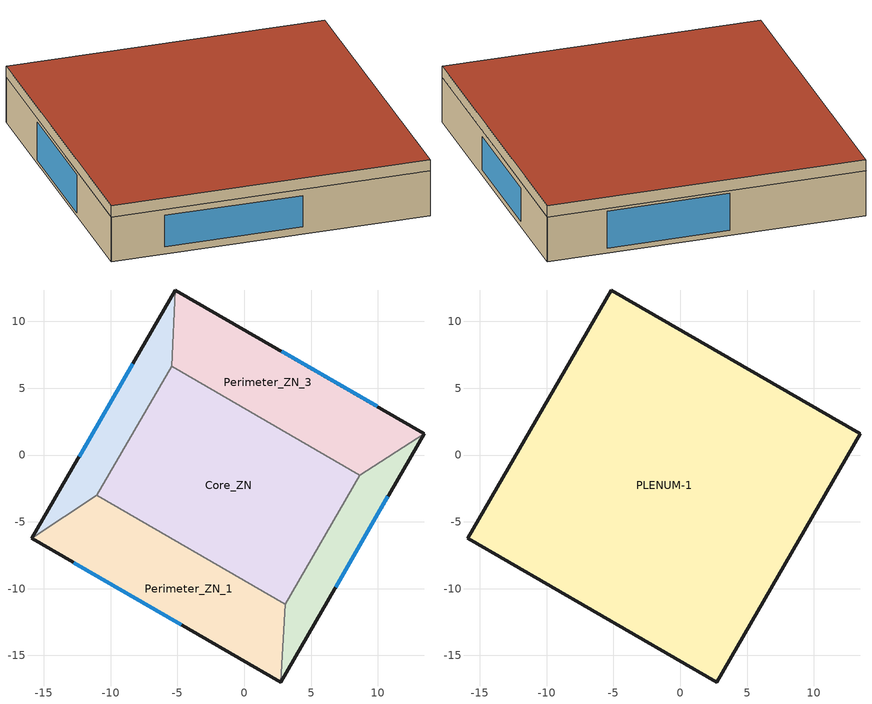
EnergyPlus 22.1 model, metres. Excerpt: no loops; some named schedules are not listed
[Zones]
Perimeter_ZN_1
 floor ground (FLOOR-SLAB-1): 2.72,-16.99 -15.89,-6.24 -11.02,-3.02 3.08,-11.16 z0
 wall outside (WALL-1): -15.89,-6.24 2.72,-16.99 z0:3.2
 wall to Perimeter_ZN_2 (INT-WALL-1): 2.72,-16.99 3.08,-11.16 z0:3.2
 wall to Core_ZN (INT-WALL-1): 3.08,-11.16 -11.02,-3.02 z0:3.2
 wall to Perimeter_ZN_4 (INT-WALL-1): -11.02,-3.02 -15.89,-6.24 z0:3.2
 window (AGC TRIPLE): -12.76,-8.05 -4.72,-12.69 z0.54:2.76
Perimeter_ZN_2
 floor ground (FLOOR-SLAB-1): 2.72,-16.99 3.08,-11.16 8.65,-1.5 13.45,1.6 z0
 wall outside (WALL-1): 2.72,-16.99 13.45,1.6 z0:3.2
 wall to Perimeter_ZN_3 (INT-WALL-1): 13.45,1.6 8.65,-1.5 z0:3.2
 wall to Core_ZN (INT-WALL-1): 8.65,-1.5 3.08,-11.16 z0:3.2
 window (AGC TRIPLE): 6.83,-9.88 10.75,-3.08 z0.41:2.76
Perimeter_ZN_4
 floor ground (FLOOR-SLAB-1): -15.89,-6.24 -5.16,12.35 -5.45,6.64 -11.02,-3.02 z0
 wall outside (WALL-1): -5.16,12.35 -15.89,-6.24 z0:3.2
 wall to Core_ZN (INT-WALL-1): -11.02,-3.02 -5.45,6.64 z0:3.2
 wall to Perimeter_ZN_3 (INT-WALL-1): -5.45,6.64 -5.16,12.35 z0:3.2
 window (AGC TRIPLE): -8.34,6.84 -12.37,-0.13 z0.24:2.94
Perimeter_ZN_3
 floor ground (FLOOR-SLAB-1): 8.65,-1.5 -5.45,6.64 -5.16,12.35 13.45,1.6 z0
 wall outside (WALL-1): 13.45,1.6 -5.16,12.35 z0:3.2
 wall to Core_ZN (INT-WALL-1): -5.45,6.64 8.65,-1.5 z0:3.2
 window (AGC TRIPLE): 9.93,3.63 2.79,7.75 z0.36:3
Core_ZN
 floor ground (FLOOR-SLAB-1): 3.08,-11.16 -11.02,-3.02 -5.45,6.64 8.65,-1.5 z0
PLENUM-1
 floor to Perimeter_ZN_1 (CLNG-1): 2.72,-16.99 -15.89,-6.24 -11.02,-3.02 3.08,-11.16 z3.2
 floor to Perimeter_ZN_2 (CLNG-1): 2.72,-16.99 3.08,-11.16 8.65,-1.5 13.45,1.6 z3.2
 floor to Perimeter_ZN_4 (CLNG-1): -15.89,-6.24 -5.16,12.35 -5.45,6.64 -11.02,-3.02 z3.2
 floor to Perimeter_ZN_3 (CLNG-1): 8.65,-1.5 -5.45,6.64 -5.16,12.35 13.45,1.6 z3.2
 floor to Core_ZN (CLNG-1): 3.08,-11.16 -11.02,-3.02 -5.45,6.64 8.65,-1.5 z3.2
 wall outside (WALL-1): 2.72,-16.99 13.45,1.6 -5.16,12.35 -15.89,-6.24 2.72,-16.99 z3.2:4
 roof outside (ROOF-1): -15.89,-6.24 2.72,-16.99 13.45,1.6 -5.16,12.35 z4
[Building]
Building: North Axis {deg}=55; Terrain=City; Loads Convergence Tolerance Value {W}=0.04; Temperature Convergence Tolerance Value {deltaC}=0.4; Solar Distribution=FullExterior; Maximum Number of Warmup Days=100; Minimum Number of Warmup Days=6
[Site:Location]
Kotsoy_TD_NOR Design_Conditions: Latitude {deg}=62.98; Longitude {deg}=10.56; Time Zone {hr}=1; Elevation {m}=127
[SizingPeriod:DesignDay] Day of Month=21; Dry-Bulb Temperature Range Modifier Type=DefaultMultipliers; Humidity Condition Type=Wetbulb; Barometric Pressure {Pa}=99809; Wind Direction {deg}=160; Rain Indicator=No; Snow Indicator=No; Daylight Saving Time Indicator=No
Name | Month | Day Type | Maximum Dry-Bulb Temperature {C} | Daily Dry-Bulb Temperature Range {deltaC} | Wetbulb or DewPoint at Maximum Dry-Bulb {C} | Wind Speed {m/s} | Solar Model Indicator | Sky Clearness | ASHRAE Clear Sky Optical Depth for Beam Irradiance (taub) | ASHRAE Clear Sky Optical Depth for Diffuse Irradiance (taud)
Kotsoy Ann Htg 99.6% Condns DB | 1 | WinterDesignDay | -22.4 | 0 | -22.4 | 1.3 | ASHRAEClearSky | 0
Kotsoy July .4% Condns DB=>MCWB | 7 | SummerDesignDay | 31.4 | 10.4 | 19.5 | 1.4 | ASHRAETau |  | 0.361 | 2.433
[Material] Thermal Absorptance=0.9
Name | Roughness | Thickness {m} | Conductivity {W/m-K} | Density {kg/m3} | Specific Heat {J/kg-K} | Solar Absorptance | Visible Absorptance
RG01 | Rough | 0.0127 | 1.442 | 881 | 1674 | 0.65 | 0.65
BR01 | VeryRough | 0.0095 | 0.162 | 1121 | 1464 | 0.7 | 0.7
IN46 | VeryRough | 0.0762 | 0.023 | 24 | 1590 | 0.5 | 0.5
WD01 | MediumSmooth | 0.0191 | 0.115 | 513 | 1381 | 0.78 | 0.78
GP01 | MediumSmooth | 0.0127 | 0.16 | 801 | 837 | 0.75 | 0.75
GP02 | MediumSmooth | 0.0159 | 0.16 | 801 | 837 | 0.75 | 0.75
HW CONCRETE | Rough | 0.25 | 1.803 | 2242.8 | 836.8 | 0.7 | 0.7
Std Wood 6inch | MediumSmooth | 0.15 | 0.12 | 540 | 1210 | 0.7 | 0.7
8IN Concrete HW | MediumRough | 0.2033 | 1.7296 | 2243 | 837 | 0.65 | 0.65
G05 8mm wood | MediumSmooth | 0.008 | 0.15 | 608 | 1630 | 0.5 | 0.5
Roof_FiberglassQuilt_50 | MediumSmooth | 0.05 | 0.04 | 12 | 840 | 0.6 | 0.6
[Material:NoMass]
MAT-CLNG-1: Roughness=Rough; Thermal Resistance {m2-K/W}=0.652259; Thermal Absorptance=0.65; Solar Absorptance=0.65; Visible Absorptance=0.65
[Material:AirGap]
AL21: Thermal Resistance {m2-K/W}=0.157
[WindowMaterial:Glazing] Optical Data Type=Spectral; Window Glass Spectral Data Set=4 mm Planibel Low-e; Thickness {m}=0.004; Solar Transmittance at Normal Incidence=0.845; Front Side Solar Reflectance at Normal Incidence=0.074; Back Side Solar Reflectance at Normal Incidence=0.074; Visible Transmittance at Normal Incidence=0.898; Front Side Visible Reflectance at Normal Incidence=0.08; Back Side Visible Reflectance at Normal Incidence=0.08; Infrared Transmittance at Normal Incidence=0; Conductivity {W/m-K}=1; Dirt Correction Factor for Solar and Visible Transmittance=1; Solar Diffusing=No; Young's modulus {Pa}=72000000000; Poisson's ratio=0.22
Name | Front Side Infrared Hemispherical Emissivity | Back Side Infrared Hemispherical Emissivity
4 mm Planibel Low-e front_e | 0.05 | 0.84
4 mm Planibel Low-e back_e | 0.84 | 0.05
[WindowMaterial:Gas]
16ARGON: Gas Type=Argon; Thickness {m}=0.016
[WindowMaterial:Shade]
Shade_1: Solar Transmittance=0.35; Solar Reflectance=0.2; Visible Transmittance=0.8; Visible Reflectance=0.05; Infrared Hemispherical Emissivity=0.9; Infrared Transmittance=0; Thickness {m}=0.1; Conductivity {W/m-K}=1; Shade to Glass Distance {m}=0.016; Top Opening Multiplier=0; Bottom Opening Multiplier=0; Left-Side Opening Multiplier=0; Right-Side Opening Multiplier=0; Airflow Permeability=0
[MaterialProperty:GlazingSpectralData]
4 mm Planibel Low-e: 0.3, 0, 0.048, 0.048, 0.305, 0, 0.047, 0.047, 0.31, 0.007, 0.047, 0.047, 0.315, 0.035, 0.047, 0.047, 0.32, 0.098, 0.047, 0.047, 0.325, 0.21, 0.049, 0.049, 0.33, 0.35, 0.053, 0.053, 0.335, 0.487, 0.058, 0.058, 0.34, 0.606, 0.064, 0.064, 0.345, 0.704, 0.071, 0.071, 0.35, 0.769, 0.075, 0.075, 0.355, 0.812, 0.078, 0.078, 0.36, 0.843, 0.081, 0.081, 0.365, 0.862, 0.082, 0.082, 0.37, 0.868, 0.082, 0.082, 0.375, 0.867, 0.082, 0.082, 0.38, 0.855, 0.081, 0.081, 0.385, 0.87, 0.082, 0.082, 0.39, 0.88, 0.082, 0.082, 0.395, 0.888, 0.083, 0.083, 0.4, 0.892, 0.083, 0.083, 0.41, 0.894, 0.083, 0.083, 0.42, 0.892, 0.082, 0.082, 0.43, 0.891, 0.082, 0.082, 0.44, 0.89, 0.082, 0.082, 0.45, 0.893, 0.082, 0.082, 0.46, 0.897, 0.082, 0.082, 0.47, 0.899, 0.082, 0.082, 0.48, 0.901, 0.082, 0.082, 0.49, 0.903, 0.082, 0.082, 0.5, 0.903, 0.081, 0.081, 0.51, 0.903, 0.081, 0.081, 0.52, 0.903, 0.081, 0.081, 0.53, 0.903, 0.081, 0.081, 0.54, 0.903, 0.081, 0.081, 0.55, 0.901, 0.08, 0.08, 0.56, 0.9, 0.08, 0.08, 0.57, 0.899, 0.08, 0.08, 0.58, 0.898, 0.08, 0.08, 0.59, 0.894, 0.079, 0.079, 0.6, 0.892, 0.079, 0.079, 0.61, 0.891, 0.079, 0.079, 0.62, 0.885, 0.078, 0.078, 0.63, 0.884, 0.078, 0.078, 0.64, 0.881, 0.078, 0.078, 0.65, 0.877, 0.077, 0.077, 0.66, 0.874, 0.077, 0.077, 0.67, 0.873, 0.077, 0.077, 0.68, 0.867, 0.076, 0.076, 0.69, 0.864, 0.076, 0.076, 0.7, 0.861, 0.076, 0.076, 0.71, 0.856, 0.075, 0.075, 0.72, 0.853, 0.075, 0.075, 0.73, 0.849, 0.075, 0.075, 0.74, 0.842, 0.074, 0.074, 0.75, 0.841, 0.074, 0.074, 0.76, 0.836, 0.073, 0.073, 0.77, 0.834, 0.073, 0.073, 0.78, 0.832, 0.073, 0.073, 0.79, 0.823, 0.072, 0.072, 0.8, 0.825, 0.072, 0.072, 0.81, 0.829, 0.073, 0.073, 0.82, 0.833, 0.073, 0.073, 0.83, 0.831, 0.072, 0.072, 0.84, 0.822, 0.072, 0.072, 0.85, 0.808, 0.071, 0.071, 0.86, 0.804, 0.071, 0.071, 0.87, 0.802, 0.07, 0.07, 0.88, 0.801, 0.07, 0.07, 0.89, 0.8, 0.07, 0.07, 0.9, 0.8, 0.07, 0.07, 0.91, 0.799, 0.07, 0.07, 0.92, 0.797, 0.07, 0.07, 0.93, 0.795, 0.07, 0.07, 0.94, 0.793, 0.069, 0.069, 0.95, 0.791, 0.069, 0.069, 0.96, 0.789, 0.069, 0.069, 0.97, 0.788, 0.069, 0.069, 0.98, 0.787, 0.069, 0.069, 0.99, 0.787, 0.069, 0.069, 1, 0.786, 0.069, 0.069, 1.05, 0.785, 0.069, 0.069, 1.1, 0.785, 0.068, 0.068, 1.15, 0.786, 0.068, 0.068, 1.2, 0.789, 0.069, 0.069, 1.25, 0.794, 0.069, 0.069, 1.3, 0.801, 0.069, 0.069, 1.35, 0.809, 0.07, 0.07, 1.4, 0.817, 0.07, 0.07, 1.45, 0.826, 0.071, 0.071, 1.5, 0.837, 0.071, 0.071, 1.55, 0.844, 0.072, 0.072, 1.6, 0.851, 0.072, 0.072, 1.65, 0.853, 0.072, 0.072, 1.7, 0.853, 0.072, 0.072, 1.75, 0.853, 0.072, 0.072, 1.8, 0.85, 0.071, 0.071, 1.85, 0.849, 0.071, 0.071, 1.9, 0.852, 0.071, 0.071, 1.95, 0.85, 0.071, 0.071, 2, 0.848, 0.071, 0.071, 2.05, 0.849, 0.071, 0.071, 2.1, 0.851, 0.071, 0.071, 2.15, 0.841, 0.07, 0.07, 2.2, 0.83, 0.069, 0.069, 2.25, 0.828, 0.069, 0.069, 2.3, 0.83, 0.069, 0.069, 2.35, 0.834, 0.069, 0.069, 2.4, 0.824, 0.068, 0.068, 2.45, 0.823, 0.068, 0.068, 2.5, 0.818, 0.068, 0.068
[Construction]
INT-WALL-1: GP02, AL21, GP02
CLNG-1: MAT-CLNG-1, HW CONCRETE
InteriorFurnishings: Std Wood 6inch
AGC TRIPLE: 4 mm Planibel Low-e back_e, 16ARGON, 4 mm Planibel Low-e front_e
AGC TRIPLE_SHADING: 4 mm Planibel Low-e back_e, 16ARGON, 4 mm Planibel Low-e front_e, Shade_1
ROOF-1: RG01, BR01, IN46, Roof_FiberglassQuilt_50
WALL-1: WD01, Roof_FiberglassQuilt_50, GP01
FLOOR-SLAB-1: G05 8mm wood, Roof_FiberglassQuilt_50, 8IN Concrete HW
[Zone]
PLENUM-1; Perimeter_ZN_1; Perimeter_ZN_2; Perimeter_ZN_4; Perimeter_ZN_3; Core_ZN: 0, 0, 0, 1, 1
[WindowShadingControl] Shading Type=InteriorShade; Construction with Shading=AGC TRIPLE_SHADING; Shading Control Type=OffNightAndOnDayIfCoolingAndHighSolarOnWindow; Schedule=ON; Setpoint {W/m2, W or deg C}=35; Shading Control Is Scheduled=No; Glare Control Is Active=No; Multiple Surface Control Type=Group
Name | Zone | Fenestration Surface 1
SPACE11 | Perimeter_ZN_1 | 480_Wall_5_0_0_0_0_1_Win
SPACE21 | Perimeter_ZN_2 | 487_Wall_2_0_0_0_0_0_Win
SPACE31 | Perimeter_ZN_3 | 501_Wall_3_0_0_0_0_1_Win
SPACE41 | Perimeter_ZN_4 | 494_Wall_5_0_0_0_0_0_Win
[InternalMass] Construction=InteriorFurnishings; Surface Area {m2}=150
Name | Zone or ZoneList
Core_ZN Internal Mass | Core_ZN
Perimeter_ZN_1 Internal Mass | Perimeter_ZN_1
Perimeter_ZN_2 Internal Mass | Perimeter_ZN_2
Perimeter_ZN_3 Internal Mass | Perimeter_ZN_3
Perimeter_ZN_4 Internal Mass | Perimeter_ZN_4
[People] Number of People Calculation Method=Area/Person; Number of People=1; Floor Area per Person {m2/person}=18.58; Fraction Radiant=0.3; Activity Level Schedule=Activity Sch
Name | Zone or ZoneList or Space or SpaceList | Number of People Schedule
Perimeter_ZN_1 People 1 | Perimeter_ZN_1 | P1
Perimeter_ZN_2 People 1 | Perimeter_ZN_2 | P2
Perimeter_ZN_3 People 1 | Perimeter_ZN_3 | P3
Perimeter_ZN_4 People 1 | Perimeter_ZN_4 | P4
Core_ZN People 1 | Core_ZN | P5
[Lights] Design Level Calculation Method=Watts/Area; Watts per Zone Floor Area {W/m2}=10.76; Return Air Fraction=0; Fraction Radiant=0.7; Fraction Visible=0.2; Fraction Replaceable=1; Return Air Fraction Calculated from Plenum Temperature=No
Name | Zone or ZoneList or Space or SpaceList | Schedule
Perimeter_ZN_1_Lights | Perimeter_ZN_1 | L1
Perimeter_ZN_2_Lights | Perimeter_ZN_2 | L2
Perimeter_ZN_3_Lights | Perimeter_ZN_3 | L3
Perimeter_ZN_4_Lights | Perimeter_ZN_4 | L4
Core_ZN_Lights | Core_ZN | L5
[ElectricEquipment] Design Level Calculation Method=Watts/Person; Design Level {W}=0; Watts per Zone Floor Area {W/m2}=0; Fraction Latent=0; Fraction Radiant=0.5; Fraction Lost=0
Name | Zone or ZoneList or Space or SpaceList | Schedule | Watts per Person {W/person}
Perimeter_ZN_1_ElecEq | Perimeter_ZN_1 | E1 | 200
Perimeter_ZN_2_ElecEq | Perimeter_ZN_2 | E2 | 160
Perimeter_ZN_3_ElecEq | Perimeter_ZN_3 | E3 | 160
Perimeter_ZN_4_ElecEq | Perimeter_ZN_4 | E4 | 200
Core_ZN_ElecEq | Core_ZN | E5 | 200
[ZoneInfiltration:DesignFlowRate] Schedule=ON; Constant Term Coefficient=0; Temperature Term Coefficient=0; Velocity Term Coefficient=0.2237; Velocity Squared Term Coefficient=0
Name | Zone or ZoneList | Design Flow Rate Calculation Method | Flow per Exterior Surface Area {m3/s-m2} | Air Changes per Hour {1/hr}
Perimeter_ZN_1 Infil 1 | Perimeter_ZN_1 | Flow/ExteriorArea | 0.000302
Perimeter_ZN_2 Infil 1 | Perimeter_ZN_2 | Flow/ExteriorArea | 0.000302
Perimeter_ZN_3 Infil 1 | Perimeter_ZN_3 | Flow/ExteriorArea | 0.000302
Perimeter_ZN_4 Infil 1 | Perimeter_ZN_4 | Flow/ExteriorArea | 0.000302
Core_ZN Infil 1 | Core_ZN | AirChanges/Hour |  | 0.36
Attic_Infiltration | PLENUM-1 | AirChanges/Hour |  | 1
[ZoneVentilation:WindandStackOpenArea] Opening Effectiveness=autocalculate; Height Difference {m}=0; Discharge Coefficient for Opening=1; Minimum Indoor Temperature {C}=-100; Maximum Indoor Temperature {C}=100; Delta Temperature {deltaC}=-100; Minimum Outdoor Temperature {C}=-100; Maximum Outdoor Temperature {C}=100; Maximum Wind Speed {m/s}=40
Name | Zone | Opening Area {m2} | Opening Area Fraction Schedule | Effective Angle {deg}
w1 | Perimeter_ZN_1 | 16 | Win_1 | 210
w2 | Perimeter_ZN_2 | 9 | Win_2 | 120
w3 | Perimeter_ZN_3 | 16 | Win_3 | 30
w4 | Perimeter_ZN_4 | 9 | Win_4 | 300
[EnergyManagementSystem:Sensor]
Name | Output:Variable or Output:Meter Index Key | Output:Variable or Output:Meter
HVAC_onoff | BLDGSch3_onoff | Schedule Value
People1 | Perimeter_ZN_1_People_FileSchedule | Schedule Value
People2 | Perimeter_ZN_2_People_FileSchedule | Schedule Value
People3 | Perimeter_ZN_3_People_FileSchedule | Schedule Value
People4 | Perimeter_ZN_4_People_FileSchedule | Schedule Value
People5 | Core_ZN_People_FileSchedule | Schedule Value
HC1 | Perimeter_ZN_1_Heating Setpoints Schedule | Schedule Value
HC2 | Perimeter_ZN_2_Heating Setpoints Schedule | Schedule Value
HC3 | Perimeter_ZN_3_Heating Setpoints Schedule | Schedule Value
HC4 | Perimeter_ZN_4_Heating Setpoints Schedule | Schedule Value
HC5 | Core_ZN_Heating Setpoints Schedule | Schedule Value
HVAC1sched_sensor | HVAC1sched | Schedule Value
HVAC2sched_sensor | HVAC2sched | Schedule Value
HVAC3sched_sensor | HVAC3sched | Schedule Value
HVAC4sched_sensor | HVAC4sched | Schedule Value
HVAC5sched_sensor | HVAC5sched | Schedule Value
paramvalue | param_value | Schedule Value
Win1_1_openSched | Win1_openSched | Schedule Value
Win2_1_openSched | Win2_openSched | Schedule Value
Win3_1_openSched | Win3_openSched | Schedule Value
Win4_1_openSched | Win4_openSched | Schedule Value
noise_1_sensor | noise_1 | Schedule Value
noise_2_sensor | noise_2 | Schedule Value
noise_3_sensor | noise_3 | Schedule Value
noise_4_sensor | noise_4 | Schedule Value
noise_5_sensor | noise_5 | Schedule Value
no_heating_sensor | no_heating | Schedule Value
no_cooling_sensor | no_cooling | Schedule Value
EL |  | Electricity:HVAC
VRF_H_1 | TU1 | Zone VRF Air Terminal Total Heating Rate
VRF_C_1 | TU1 | Zone VRF Air Terminal Total Cooling Rate
VRF_H_2 | TU2 | Zone VRF Air Terminal Total Heating Rate
VRF_C_2 | TU2 | Zone VRF Air Terminal Total Cooling Rate
VRF_H_3 | TU3 | Zone VRF Air Terminal Total Heating Rate
VRF_C_3 | TU3 | Zone VRF Air Terminal Total Cooling Rate
VRF_H_4 | TU4 | Zone VRF Air Terminal Total Heating Rate
VRF_C_4 | TU4 | Zone VRF Air Terminal Total Cooling Rate
OutdoorTemp | Environment | Site Outdoor Air Drybulb Temperature
[EnergyManagementSystem:Actuator] Actuated Component Type=Schedule:Compact; Actuated Component Control Type=Schedule Value
Name | Actuated Component Unique
Win_1_actuator | Win_1
Win_2_actuator | Win_2
Win_3_actuator | Win_3
Win_4_actuator | Win_4
People1_actuator | P1
People2_actuator | P2
People3_actuator | P3
People4_actuator | P4
People5_actuator | P5
Lights1_actuator | L1
Lights2_actuator | L2
Lights3_actuator | L3
Lights4_actuator | L4
Lights5_actuator | L5
Equipment1_actuator | E1
Equipment2_actuator | E2
Equipment3_actuator | E3
Equipment4_actuator | E4
Equipment5_actuator | E5
Zone_thermostat_1_actuator | Zone_thermostat_1
Zone_thermostat_2_actuator | Zone_thermostat_2
Zone_thermostat_3_actuator | Zone_thermostat_3
Zone_thermostat_4_actuator | Zone_thermostat_4
Zone_thermostat_5_actuator | Zone_thermostat_5
ZoneH1_actuator | ZoneH1
ZoneH2_actuator | ZoneH2
ZoneH3_actuator | ZoneH3
ZoneH4_actuator | ZoneH4
ZoneH5_actuator | ZoneH5
ZoneC1_actuator | ZoneC1
ZoneC2_actuator | ZoneC2
ZoneC3_actuator | ZoneC3
ZoneC4_actuator | ZoneC4
ZoneC5_actuator | ZoneC5
Hflag | HOLIDAY_ON_OFF
Oflag | OCC_ON_OFF
Oflag_not | notOCC_ON_OFF
Baseboard1_actuator | Baseboard1
Baseboard2_actuator | Baseboard2
Baseboard3_actuator | Baseboard3
Baseboard4_actuator | Baseboard4
[EnergyManagementSystem:ProgramCallingManager]
ALL_OVERRIDES: BeginZoneTimestepBeforeInitHeatBalance; PROGRAM_OCC_MELs_HCSETPOINTS; PROGRAM_LIGHTS_FROM_OCC; WINDOW_OPENING_WITH_SCHEDULE_AND_THERSHOLD_OAT
ALL_EXTRA_REPORTING: EndOfZoneTimestepAfterZoneReporting; EXTRA_OUTPUTS
[EnergyManagementSystem:Program]
PROGRAM_OCC_MELs_HCSETPOINTS: SET baseload_MEL = 60; SET dynamic_MEL = 140; SET m_baseload_MEL = 20; SET m_dynamic_MEL = 140; SET C_setback_1 = 28; SET C_setback_2 = 28.5; SET C_setback_3 = 29; SET C_setback_4 = 29.5; SET C_setback_5 = 30; SET H_setback_1 = 17; SET H_setback_2 = 16.5; SET H_setback_3 = 16; SET H_setback_4 = 15.5; SET H_setback_5 = 15; SET C_minus_H = 5; IF (Holiday == 0) && (DayOfWeek > 1) && (DayOfWeek < 7) && (Hour >=  5) && (Hour <=  22); SET Oflag = 1; SET Oflag_not = 0; SET People1_actuator = People1; SET People2_actuator = People2; SET People3_actuator = People3; SET People4_actuator = People4; SET People5_actuator = People5; SET Equipment1_actuator = (baseload_MEL + (dynamic_MEL * People1))/(baseload_MEL + dynamic_MEL); SET Equipment2_actuator = (m_baseload_MEL + (m_dynamic_MEL * People2))/(m_baseload_MEL + m_dynamic_MEL); SET Equipment3_actuator = (m_baseload_MEL + (m_dynamic_MEL * People3))/(m_baseload_MEL + m_dynamic_MEL); SET Equipment4_actuator = (baseload_MEL + (dynamic_MEL * People4))/(baseload_MEL + dynamic_MEL); SET Equipment5_actuator = (baseload_MEL + (dynamic_MEL * People5))/(baseload_MEL + dynamic_MEL); SET ZoneH1_actuator = HC1 + noise_1_sensor; SET ZoneH2_actuator = HC2 + noise_2_sensor; SET ZoneH3_actuator = HC3 + noise_3_sensor; SET ZoneH4_actuator = HC4 + noise_4_sensor; SET ZoneH5_actuator = HC5 + noise_5_sensor; SET ZoneC1_actuator = HC1+C_minus_H + noise_1_sensor; SET ZoneC2_actuator = HC2+C_minus_H + noise_2_sensor; SET ZoneC3_actuator = HC3+C_minus_H + noise_3_sensor; SET ZoneC4_actuator = HC4+C_minus_H + noise_4_sensor; SET ZoneC5_actuator = HC5+C_minus_H + noise_5_sensor; SET ZN_H_1 = HC1; SET ZN_H_2 = HC2; SET ZN_H_3 = HC3; SET ZN_H_4 = HC4; SET ZN_H_5 = HC5; SET ZN_C_1 = HC1 + C_minus_H; SET ZN_C_2 = HC2 + C_minus_H; SET ZN_C_3 = HC3 + C_minus_H; SET ZN_C_4 = HC4 + C_minus_H; SET ZN_C_5 = HC5 + C_minus_H; ELSE; SET Oflag = 0; SET Oflag_not = 1; SET People1_actuator = 0; SET People2_actuator = 0; SET People3_actuator = 0; SET People4_actuator = 0; SET People5_actuator = 0; SET Equipment1_actuator = (baseload_MEL + (dynamic_MEL * 0))/(baseload_MEL + dynamic_MEL); SET Equipment2_actuator = (m_baseload_MEL + (m_dynamic_MEL * 0))/(m_baseload_MEL + m_dynamic_MEL); SET Equipment3_actuator = (m_baseload_MEL + (m_dynamic_MEL * 0))/(m_baseload_MEL + m_dynamic_MEL); SET Equipment4_actuator = (baseload_MEL + (dynamic_MEL * 0))/(baseload_MEL + dynamic_MEL); SET Equipment5_actuator = (baseload_MEL + (dynamic_MEL * 0))/(baseload_MEL + dynamic_MEL); SET ZoneH1_actuator = H_setback_1 + noise_1_sensor; SET ZoneH2_actuator = H_setback_2 + noise_2_sensor; SET ZoneH3_actuator = H_setback_3 + noise_3_sensor; SET ZoneH4_actuator = H_setback_4 + noise_4_sensor; SET ZoneH5_actuator = H_setback_5 + noise_5_sensor; SET ZoneC1_actuator = C_setback_1 + noise_1_sensor; SET ZoneC2_actuator = C_setback_2 + noise_2_sensor; SET ZoneC3_actuator = C_setback_3 + noise_3_sensor; SET ZoneC4_actuator = C_setback_4 + noise_4_sensor; SET ZoneC5_actuator = C_setback_5 + noise_5_sensor; SET ZN_H_1 = H_setback_1; SET ZN_H_2 = H_setback_2; SET ZN_H_3 = H_setback_3; SET ZN_H_4 = H_setback_4; SET ZN_H_5 = H_setback_5; SET ZN_C_1 = C_setback_1; SET ZN_C_2 = C_setback_2; SET ZN_C_3 = C_setback_3; SET ZN_C_4 = C_setback_4; SET ZN_C_5 = C_setback_5; ENDIF; RUN HVAC_MODE_SCHEDULE
